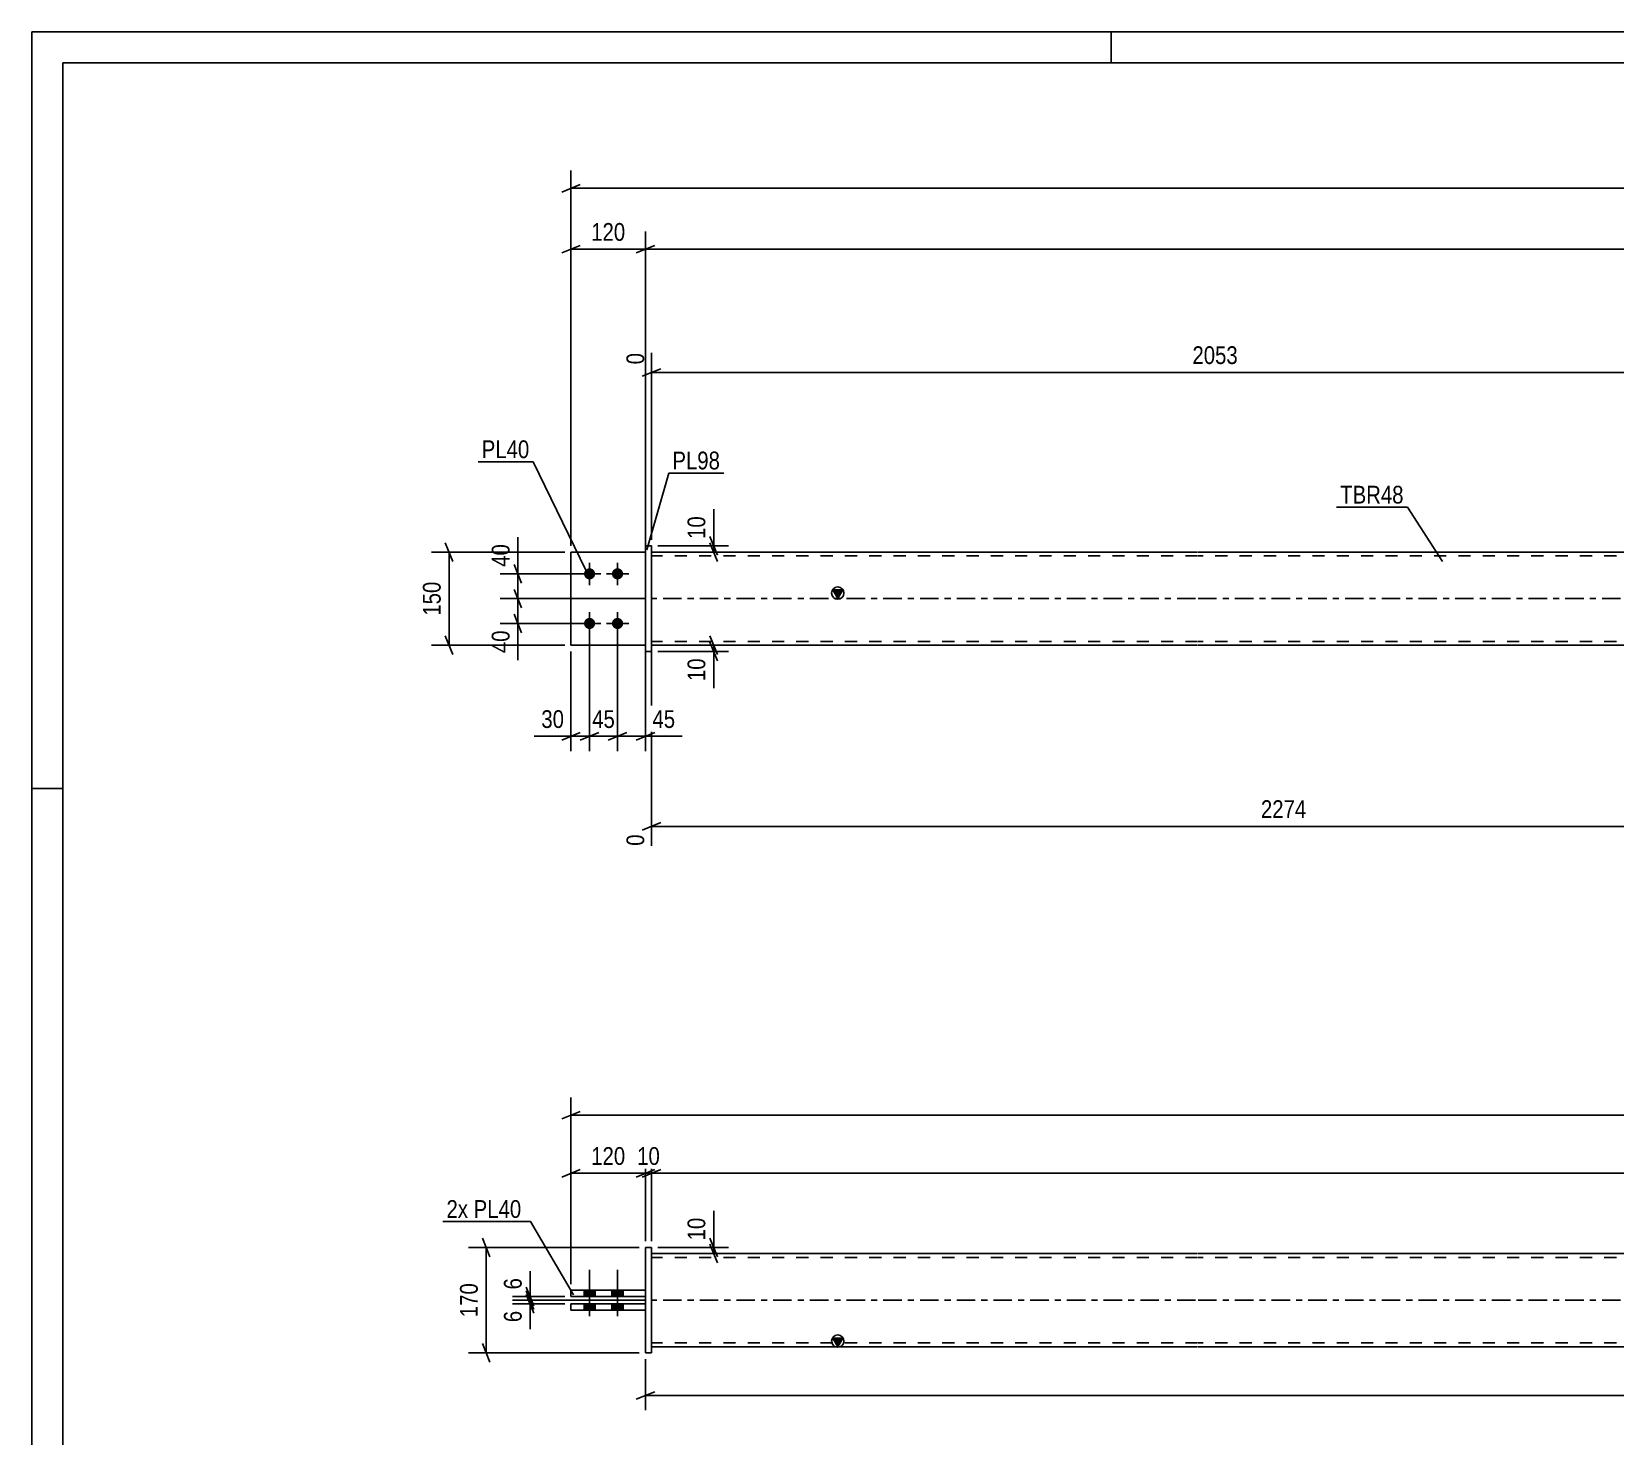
# Model space of a CAD drawing. Header units: millimetres. Extents: x 0 to 594, y 0 to 420.
# Drawn here: x 0 to 255.3, y 193.6 to 420 of the extents above; entities that cross this region are included whole.
import ezdxf

# ---------------------------------------------------------------- set-up
doc = ezdxf.new("R2010")
doc.units = ezdxf.units.MM
doc.linetypes.add('DXK_LINE_DOT2', pattern=[3.9198, 1.9599, -1.9599])
doc.linetypes.add('DXK_LINE_DOT3', pattern=[5.9187, 2.979, -0.9799, 0.9799, -0.9799])
doc.styles.add('Arial Narrow', font='ARIALN.TTF', dxfattribs={"height": 0.2})

# ---------------------------------------------------------------- blocks, each defined once
blk = doc.blocks.new('Unknown-580609059-1163')
at = {"color": 5, "linetype": 'Continuous'}
for p, q in [((594, 420), (0, 420)), ((0, 420), (0, 0)), ((174, 415), (174, 420)), ((589, 415), (5, 415)), ((5, 415), (5, 5)), ((5, 298), (0, 298))]:
    blk.add_line(p, q, dxfattribs=at)
blk = doc.blocks.new('Part-580609059-1443 - 1405')
at = {"color": 2, "linetype": 'Continuous'}
for p, q in [((86.94, 213.94), (86.94, 214.94)), ((86.94, 214.94), (98.94, 214.94)), ((86.94, 213.94), (98.94, 213.94))]:
    blk.add_line(p, q, dxfattribs=at)
at = {"color": 7, "linetype": 'DXK_LINE_DOT2'}
for p, q in [((86.94, 214.94), (98.94, 214.94)), ((98.94, 214.94), (98.94, 213.94)), ((86.94, 213.94), (86.94, 213.94)), ((98.94, 213.94), (86.94, 213.94))]:
    blk.add_line(p, q, dxfattribs=at)
blk = doc.blocks.new('Bolt-580609059-1461 - 1405')
at = {"linetype": 'Continuous'}
for points in [[(89.04, 216.14), (90.84, 216.14), (90.84, 217.14), (89.04, 217.14)], [(89.04, 216.14), (90.84, 216.14), (90.84, 217.14), (89.04, 217.14)], [(93.54, 216.14), (95.34, 216.14), (95.34, 217.14), (93.54, 217.14)], [(93.54, 216.14), (95.34, 216.14), (95.34, 217.14), (93.54, 217.14)], [(89.04, 213.94), (90.84, 213.94), (90.84, 214.94), (89.04, 214.94)], [(89.04, 213.94), (90.84, 213.94), (90.84, 214.94), (89.04, 214.94)], [(93.54, 213.94), (95.34, 213.94), (95.34, 214.94), (93.54, 214.94)], [(93.54, 213.94), (95.34, 213.94), (95.34, 214.94), (93.54, 214.94)]]:
    blk.add_hatch(color=1, dxfattribs=at).paths.add_polyline_path(points)
at = {"color": 1, "linetype": 'Continuous'}
for p, q in [((89.94, 212.94), (89.94, 220.44)), ((89.94, 212.94), (89.94, 220.44)), ((94.44, 212.94), (94.44, 220.44)), ((94.44, 212.94), (94.44, 220.44)), ((89.04, 216.14), (89.04, 217.14)), ((89.04, 216.14), (89.04, 217.14)), ((90.84, 216.14), (90.84, 217.14)), ((90.84, 216.14), (90.84, 217.14)), ((93.54, 216.14), (93.54, 217.14)), ((93.54, 216.14), (93.54, 217.14)), ((95.34, 216.14), (95.34, 217.14)), ((95.34, 216.14), (95.34, 217.14)), ((89.04, 213.94), (89.04, 214.94)), ((89.04, 213.94), (89.04, 214.94)), ((90.84, 213.94), (90.84, 214.94)), ((90.84, 213.94), (90.84, 214.94)), ((93.54, 213.94), (93.54, 214.94)), ((93.54, 213.94), (93.54, 214.94)), ((95.34, 213.94), (95.34, 214.94)), ((95.34, 213.94), (95.34, 214.94))]:
    blk.add_line(p, q, dxfattribs=at)
blk = doc.blocks.new('Part-580609059-1477 - 1405')
at = {"linetype": 'Continuous'}
blk.add_hatch(color=2, dxfattribs=at).paths.add_polyline_path([(129.94, 208.04), (129.14, 209.44), (130.74, 209.44)])
at = {"color": 2, "linetype": 'Continuous'}
for p, q in [((187.94, 223.04), (99.94, 223.04)), ((427.94, 223.04), (188.04, 223.04)), ((129.94, 208.04), (129.14, 209.44)), ((129.14, 209.44), (130.74, 209.44)), ((130.74, 209.44), (129.94, 208.04)), ((187.94, 208.04), (99.94, 208.04)), ((427.94, 208.04), (188.04, 208.04))]:
    blk.add_line(p, q, dxfattribs=at)
at = {"color": 7, "linetype": 'DXK_LINE_DOT2'}
for p, q in [((99.94, 223.04), (99.94, 208.04)), ((187.94, 222.44), (99.94, 222.44)), ((427.94, 222.44), (188.04, 222.44)), ((187.94, 208.64), (99.94, 208.64)), ((427.94, 208.64), (188.04, 208.64))]:
    blk.add_line(p, q, dxfattribs=at)
at = {"color": 7, "linetype": 'DXK_LINE_DOT3'}
for p, q in [((89.94, 215.54), (187.94, 215.54)), ((188.04, 215.54), (427.94, 215.54))]:
    blk.add_line(p, q, dxfattribs=at)
at = {"color": 2, "linetype": 'Continuous'}
blk.add_circle((129.94, 208.94), 1, dxfattribs=at)
blk = doc.blocks.new('Part-580609059-1479 - 1405')
at = {"color": 2, "linetype": 'Continuous'}
for p, q in [((98.94, 224.04), (99.94, 224.04)), ((98.94, 224.04), (98.94, 224.04)), ((98.94, 207.04), (98.94, 224.04)), ((99.94, 224.04), (99.94, 224.04)), ((99.94, 224.04), (99.94, 207.04)), ((99.94, 207.04), (98.94, 207.04)), ((98.94, 207.04), (98.94, 207.04)), ((99.94, 207.04), (99.94, 207.04))]:
    blk.add_line(p, q, dxfattribs=at)
at = {"color": 7, "linetype": 'DXK_LINE_DOT2'}
for p, q in [((99.94, 224.04), (98.94, 224.04)), ((98.94, 207.04), (99.94, 207.04)), ((99.94, 207.04), (99.94, 207.04))]:
    blk.add_line(p, q, dxfattribs=at)
blk = doc.blocks.new('Part-580609059-1484 - 1405')
at = {"color": 2, "linetype": 'Continuous'}
for p, q in [((86.94, 217.14), (86.94, 216.14)), ((86.94, 217.14), (98.94, 217.14)), ((86.94, 216.14), (98.94, 216.14))]:
    blk.add_line(p, q, dxfattribs=at)
at = {"color": 7, "linetype": 'DXK_LINE_DOT2'}
for p, q in [((86.94, 217.14), (98.94, 217.14)), ((98.94, 217.14), (98.94, 216.14)), ((98.94, 216.14), (86.94, 216.14))]:
    blk.add_line(p, q, dxfattribs=at)
blk = doc.blocks.new('Part-580609059-1718 - 1705')
at = {"linetype": 'Continuous'}
blk.add_hatch(color=2, dxfattribs=at).paths.add_polyline_path([(129.94, 328.61), (129.14, 330.01), (130.74, 330.01)])
at = {"color": 2, "linetype": 'Continuous'}
for p, q in [((187.94, 336.11), (99.94, 336.11)), ((427.94, 336.11), (188.04, 336.11)), ((129.94, 328.61), (129.14, 330.01)), ((129.14, 330.01), (130.74, 330.01)), ((130.74, 330.01), (129.94, 328.61)), ((187.94, 321.11), (99.94, 321.11)), ((427.94, 321.11), (188.04, 321.11))]:
    blk.add_line(p, q, dxfattribs=at)
at = {"color": 7, "linetype": 'DXK_LINE_DOT2'}
for p, q in [((99.94, 321.11), (99.94, 336.11)), ((187.94, 335.51), (99.94, 335.51)), ((427.94, 335.51), (188.04, 335.51)), ((187.94, 321.71), (99.94, 321.71)), ((427.94, 321.71), (188.04, 321.71))]:
    blk.add_line(p, q, dxfattribs=at)
at = {"color": 7, "linetype": 'DXK_LINE_DOT3'}
for p, q in [((89.94, 328.61), (187.94, 328.61)), ((188.04, 328.61), (427.94, 328.61))]:
    blk.add_line(p, q, dxfattribs=at)
at = {"color": 2, "linetype": 'Continuous'}
blk.add_circle((129.94, 329.51), 1, dxfattribs=at)
blk = doc.blocks.new('Bolt-580609059-1712 - 1705')
at = {"linetype": 'Continuous'}
for points in [[(89.94, 331.71), (89.75, 331.73), (89.57, 331.79), (89.41, 331.88), (89.27, 332.01), (89.16, 332.16), (89.08, 332.33), (89.05, 332.52), (89.05, 332.7), (89.08, 332.89), (89.16, 333.06), (89.27, 333.21), (89.41, 333.34), (89.57, 333.43), (89.75, 333.49), (89.94, 333.51), (90.13, 333.49), (90.31, 333.43), (90.47, 333.34), (90.61, 333.21), (90.72, 333.06), (90.8, 332.89), (90.84, 332.7), (90.84, 332.52), (90.8, 332.33), (90.72, 332.16), (90.61, 332.01), (90.47, 331.88), (90.31, 331.79), (90.13, 331.73)], [(94.44, 331.71), (94.25, 331.73), (94.07, 331.79), (93.91, 331.88), (93.77, 332.01), (93.66, 332.16), (93.58, 332.33), (93.55, 332.52), (93.55, 332.7), (93.58, 332.89), (93.66, 333.06), (93.77, 333.21), (93.91, 333.34), (94.07, 333.43), (94.25, 333.49), (94.44, 333.51), (94.63, 333.49), (94.81, 333.43), (94.97, 333.34), (95.11, 333.21), (95.22, 333.06), (95.3, 332.89), (95.34, 332.7), (95.34, 332.52), (95.3, 332.33), (95.22, 332.16), (95.11, 332.01), (94.97, 331.88), (94.81, 331.79), (94.63, 331.73)], [(89.94, 323.71), (89.75, 323.73), (89.57, 323.79), (89.41, 323.88), (89.27, 324.01), (89.16, 324.16), (89.08, 324.33), (89.05, 324.52), (89.05, 324.7), (89.08, 324.89), (89.16, 325.06), (89.27, 325.21), (89.41, 325.34), (89.57, 325.43), (89.75, 325.49), (89.94, 325.51), (90.13, 325.49), (90.31, 325.43), (90.47, 325.34), (90.61, 325.21), (90.72, 325.06), (90.8, 324.89), (90.84, 324.7), (90.84, 324.52), (90.8, 324.33), (90.72, 324.16), (90.61, 324.01), (90.47, 323.88), (90.31, 323.79), (90.13, 323.73)], [(94.44, 323.71), (94.25, 323.73), (94.07, 323.79), (93.91, 323.88), (93.77, 324.01), (93.66, 324.16), (93.58, 324.33), (93.55, 324.52), (93.55, 324.7), (93.58, 324.89), (93.66, 325.06), (93.77, 325.21), (93.91, 325.34), (94.07, 325.43), (94.25, 325.49), (94.44, 325.51), (94.63, 325.49), (94.81, 325.43), (94.97, 325.34), (95.11, 325.21), (95.22, 325.06), (95.3, 324.89), (95.34, 324.7), (95.34, 324.52), (95.3, 324.33), (95.22, 324.16), (95.11, 324.01), (94.97, 323.88), (94.81, 323.79), (94.63, 323.73)]]:
    blk.add_hatch(color=1, dxfattribs=at).paths.add_polyline_path(points)
at = {"color": 1, "linetype": 'Continuous'}
for p, q in [((91.74, 332.61), (88.14, 332.61)), ((89.94, 330.81), (89.94, 334.41)), ((96.24, 332.61), (92.64, 332.61)), ((94.44, 330.81), (94.44, 334.41)), ((91.74, 324.61), (88.14, 324.61)), ((89.94, 322.81), (89.94, 326.41)), ((96.24, 324.61), (92.64, 324.61)), ((94.44, 322.81), (94.44, 326.41))]:
    blk.add_line(p, q, dxfattribs=at)
blk = doc.blocks.new('Part-580609059-1748 - 1705')
at = {"color": 2, "linetype": 'Continuous'}
for p, q in [((99.94, 337.11), (98.94, 337.11)), ((98.94, 337.11), (98.94, 320.11)), ((99.94, 337.11), (99.94, 337.11)), ((99.94, 337.11), (99.94, 320.11)), ((98.94, 320.11), (99.94, 320.11))]:
    blk.add_line(p, q, dxfattribs=at)
at = {"color": 7, "linetype": 'DXK_LINE_DOT2'}
for p, q in [((98.94, 337.11), (99.94, 337.11)), ((99.94, 320.11), (98.94, 320.11))]:
    blk.add_line(p, q, dxfattribs=at)
blk = doc.blocks.new('Part-580609059-1753 - 1705')
at = {"color": 2, "linetype": 'Continuous'}
for p, q in [((86.94, 321.11), (86.94, 336.11)), ((86.94, 336.11), (98.94, 336.11)), ((86.94, 321.11), (86.94, 321.11)), ((86.94, 321.11), (98.94, 321.11))]:
    blk.add_line(p, q, dxfattribs=at)
at = {"color": 7, "linetype": 'DXK_LINE_DOT2'}
for p, q in [((98.94, 336.11), (86.94, 336.11)), ((98.94, 336.11), (98.94, 321.11)), ((86.94, 321.11), (86.94, 321.11)), ((86.94, 321.11), (98.94, 321.11)), ((98.94, 321.11), (98.94, 321.11))]:
    blk.add_line(p, q, dxfattribs=at)
blk = doc.blocks.new('Part-580609059-1754 - 1705')
at = {"color": 7, "linetype": 'DXK_LINE_DOT2'}
for p, q in [((86.94, 321.11), (86.94, 336.11)), ((86.94, 336.11), (98.94, 336.11)), ((98.94, 336.11), (86.94, 336.11)), ((98.94, 336.11), (98.94, 321.11)), ((86.94, 321.11), (86.94, 321.11)), ((86.94, 321.11), (98.94, 321.11)), ((86.94, 321.11), (98.94, 321.11)), ((98.94, 321.11), (98.94, 321.11))]:
    blk.add_line(p, q, dxfattribs=at)
blk = doc.blocks.new('StraightDimension-580609059-1584 - 1405')
at = {"color": 7, "linetype": 'Continuous'}
for p, q in [((79.74, 217.64), (80.94, 214.64)), ((80.94, 214.04), (79.74, 217.04)), ((85.94, 216.14), (77.49, 216.14)), ((98.94, 215.54), (77.49, 215.54)), ((80.34, 215.54), (80.34, 216.14))]:
    blk.add_line(p, q, dxfattribs=at)
at = {"color": 0}
blk.add_wipeout([(79.59, 219.7), (75.39, 219.7), (75.39, 216.67), (79.59, 216.67)], dxfattribs=at)
at = {"color": 7, "linetype": 'Continuous'}
blk.add_line((80.34, 216.14), (80.34, 220.22), dxfattribs=at)
blk.add_line((80.34, 216.14), (80.34, 220.22), dxfattribs=at)
at = {"color": 3, "style": 'Arial Narrow'}
blk.add_text('6', height=2.86, rotation=90.0002, dxfattribs=at).set_placement((78.99, 217.27))
blk = doc.blocks.new('StraightDimension-580609059-1562 - 1405')
at = {"color": 7, "linetype": 'Continuous'}
for p, q in [((86.94, 218.14), (86.94, 238.84)), ((98.94, 225.04), (98.94, 238.84)), ((85.44, 235.39), (88.44, 236.59)), ((86.94, 235.99), (98.94, 235.99)), ((100.44, 236.59), (97.44, 235.39))]:
    blk.add_line(p, q, dxfattribs=at)
at = {"color": 0}
blk.add_wipeout([(96.28, 236.74), (96.28, 240.94), (89.6, 240.94), (89.6, 236.74)], dxfattribs=at)
at = {"color": 3, "style": 'Arial Narrow'}
blk.add_text('120', height=2.863, dxfattribs=at).set_placement((90.2, 237.34))
blk = doc.blocks.new('StraightDimension-580609059-1494 - 1405')
at = {"color": 7, "linetype": 'Continuous'}
for p, q in [((86.94, 218.14), (86.94, 248.21)), ((88.44, 245.96), (85.44, 244.76)), ((86.94, 245.36), (529.04, 245.36))]:
    blk.add_line(p, q, dxfattribs=at)
blk = doc.blocks.new('StraightDimension-580609059-1511 - 1405')
at = {"color": 7, "linetype": 'Continuous'}
for p, q in [((109.34, 225.54), (110.54, 222.54)), ((100.94, 224.04), (112.34, 224.04)), ((100.94, 223.04), (112.34, 223.04)), ((110.54, 221.54), (109.34, 224.54)), ((109.94, 223.04), (109.94, 224.04))]:
    blk.add_line(p, q, dxfattribs=at)
at = {"color": 0}
blk.add_wipeout([(109.19, 229.42), (104.99, 229.42), (104.99, 224.57), (109.19, 224.57)], dxfattribs=at)
at = {"color": 7, "linetype": 'Continuous'}
blk.add_line((109.94, 224.04), (109.94, 229.95), dxfattribs=at)
blk.add_line((109.94, 224.04), (109.94, 229.95), dxfattribs=at)
at = {"color": 3, "style": 'Arial Narrow'}
blk.add_text('10', height=2.863, rotation=90.0002, dxfattribs=at).set_placement((108.59, 225.17))
blk = doc.blocks.new('StraightDimension-580609059-1544 - 1405')
at = {"color": 7, "linetype": 'Continuous'}
for p, q in [((99.94, 225.04), (99.94, 238.84)), ((101.44, 236.59), (98.44, 235.39)), ((99.94, 235.99), (516.04, 235.99))]:
    blk.add_line(p, q, dxfattribs=at)
blk = doc.blocks.new('StraightDimension-580609059-1553 - 1405')
at = {"color": 7, "linetype": 'Continuous'}
for p, q in [((98.94, 225.04), (98.94, 238.84)), ((99.94, 225.04), (99.94, 238.84)), ((97.44, 235.39), (100.44, 236.59)), ((101.44, 236.59), (98.44, 235.39)), ((98.94, 235.99), (99.94, 235.99))]:
    blk.add_line(p, q, dxfattribs=at)
at = {"color": 0}
blk.add_wipeout([(101.87, 236.74), (101.87, 240.94), (97.01, 240.94), (97.01, 236.74)], dxfattribs=at)
at = {"color": 3, "style": 'Arial Narrow'}
blk.add_text('10', height=2.863, dxfattribs=at).set_placement((97.61, 237.34))
blk = doc.blocks.new('StraightDimension-580609059-1597 - 1405')
at = {"color": 7, "linetype": 'Continuous'}
for p, q in [((79.74, 217.04), (80.94, 214.04)), ((98.94, 215.54), (77.49, 215.54)), ((85.94, 214.94), (77.49, 214.94)), ((80.94, 213.44), (79.74, 216.44)), ((80.34, 214.94), (80.34, 215.54))]:
    blk.add_line(p, q, dxfattribs=at)
at = {"color": 0}
blk.add_wipeout([(79.59, 214.42), (75.39, 214.42), (75.39, 211.39), (79.59, 211.39)], dxfattribs=at)
at = {"color": 7, "linetype": 'Continuous'}
blk.add_line((80.34, 214.94), (80.34, 210.86), dxfattribs=at)
blk.add_line((80.34, 214.94), (80.34, 210.86), dxfattribs=at)
at = {"color": 3, "style": 'Arial Narrow'}
blk.add_text('6', height=2.86, rotation=90.0002, dxfattribs=at).set_placement((78.99, 211.99))
blk = doc.blocks.new('StraightDimension-580609059-1647 - 1405')
at = {"color": 7, "linetype": 'Continuous'}
for p, q in [((73.86, 222.54), (72.66, 225.54)), ((97.94, 224.04), (70.41, 224.04)), ((73.26, 207.04), (73.26, 224.04)), ((97.94, 207.04), (70.41, 207.04)), ((72.66, 208.54), (73.86, 205.54))]:
    blk.add_line(p, q, dxfattribs=at)
at = {"color": 0}
blk.add_wipeout([(72.51, 218.88), (68.31, 218.88), (68.31, 212.2), (72.51, 212.2)], dxfattribs=at)
at = {"color": 3, "style": 'Arial Narrow'}
blk.add_text('170', height=2.863, rotation=90.0002, dxfattribs=at).set_placement((71.91, 212.8))
blk = doc.blocks.new('StraightDimension-580609059-1658 - 1405')
at = {"color": 7, "linetype": 'Continuous'}
for p, q in [((98.94, 206.04), (98.94, 197.79)), ((100.44, 200.79), (97.44, 199.59)), ((98.94, 200.19), (517.04, 200.19))]:
    blk.add_line(p, q, dxfattribs=at)
blk = doc.blocks.new('StraightDimension-580609059-2028 - 1705')
at = {"color": 7, "linetype": 'Continuous'}
for p, q in [((281.62, 346.62), (281.62, 373.7)), ((99.94, 338.11), (99.94, 368.21)), ((101.44, 365.68), (98.44, 364.48)), ((99.94, 365.08), (281.62, 365.08)), ((280.12, 364.48), (283.12, 365.68))]:
    blk.add_line(p, q, dxfattribs=at)
at = {"color": 0, "linetype": 'Continuous'}
for points in [[(281.02, 374.3), (276.82, 374.3), (276.82, 365.78), (281.02, 365.78)], [(99.34, 368.81), (95.14, 368.81), (95.14, 365.78), (99.34, 365.78)]]:
    blk.add_wipeout(points, dxfattribs=at)
at = {"color": 0}
blk.add_wipeout([(195.04, 365.83), (195.04, 370.03), (186.52, 370.03), (186.52, 365.83)], dxfattribs=at)
at = {"color": 3, "linetype": 'Continuous', "style": 'Arial Narrow'}
for s, height, p in [('2053', 2.863, (280.42, 366.38)), ('0', 2.86, (98.74, 366.38))]:
    blk.add_text(s, height=height, rotation=90.0002, dxfattribs=at).set_placement(p)
at = {"color": 3, "style": 'Arial Narrow'}
blk.add_text('2053', height=2.863, dxfattribs=at).set_placement((187.12, 366.43))
blk = doc.blocks.new('StraightDimension-580609059-2083 - 1705')
at = {"color": 7, "linetype": 'Continuous'}
for p, q in [((86.94, 337.11), (86.94, 397.6)), ((88.44, 395.35), (85.44, 394.15)), ((86.94, 394.75), (529.04, 394.75))]:
    blk.add_line(p, q, dxfattribs=at)
blk = doc.blocks.new('StraightDimension-580609059-2000 - 1705')
at = {"color": 7, "linetype": 'Continuous'}
for p, q in [((99.94, 320.11), (99.94, 288.78)), ((303.7, 320.11), (303.7, 283.3)), ((101.44, 292.51), (98.44, 291.31)), ((99.94, 291.91), (303.7, 291.91)), ((302.2, 291.31), (305.2, 292.51))]:
    blk.add_line(p, q, dxfattribs=at)
at = {"color": 0}
blk.add_wipeout([(206.07, 292.66), (206.07, 296.86), (197.56, 296.86), (197.56, 292.66)], dxfattribs=at)
at = {"color": 0, "linetype": 'Continuous'}
for points in [[(99.34, 291.21), (95.14, 291.21), (95.14, 288.18), (99.34, 288.18)], [(303.1, 291.21), (298.9, 291.21), (298.9, 282.7), (303.1, 282.7)]]:
    blk.add_wipeout(points, dxfattribs=at)
at = {"color": 3, "style": 'Arial Narrow'}
blk.add_text('2274', height=2.863, dxfattribs=at).set_placement((198.16, 293.26))
at = {"color": 3, "linetype": 'Continuous', "style": 'Arial Narrow'}
for s, height, p in [('0', 2.86, (98.74, 288.78)), ('2274', 2.863, (302.5, 283.3))]:
    blk.add_text(s, height=height, rotation=90.0002, dxfattribs=at).set_placement(p)
blk = doc.blocks.new('StraightDimension-580609059-1895 - 1705')
at = {"color": 7, "linetype": 'Continuous'}
for p, q in [((89.94, 323.61), (89.94, 304.02)), ((94.44, 323.61), (94.44, 304.02)), ((88.44, 305.82), (91.44, 307.02)), ((89.94, 306.42), (94.44, 306.42)), ((95.94, 307.02), (92.94, 305.82))]:
    blk.add_line(p, q, dxfattribs=at)
at = {"color": 0}
blk.add_wipeout([(94.62, 307.17), (94.62, 311.37), (89.76, 311.37), (89.76, 307.17)], dxfattribs=at)
at = {"color": 3, "style": 'Arial Narrow'}
blk.add_text('45', height=2.863, dxfattribs=at).set_placement((90.36, 307.77))
blk = doc.blocks.new('StraightDimension-580609059-1791 - 1705')
at = {"color": 7, "linetype": 'Continuous'}
for p, q in [((88.94, 332.61), (75.53, 332.61)), ((77.78, 334.11), (78.98, 331.11)), ((78.38, 328.61), (78.38, 332.61)), ((78.98, 327.11), (77.78, 330.11)), ((98.94, 328.61), (75.53, 328.61))]:
    blk.add_line(p, q, dxfattribs=at)
at = {"color": 0}
blk.add_wipeout([(77.63, 337.99), (73.43, 337.99), (73.43, 333.14), (77.63, 333.14)], dxfattribs=at)
at = {"color": 7, "linetype": 'Continuous'}
blk.add_line((78.38, 332.61), (78.38, 338.52), dxfattribs=at)
blk.add_line((78.38, 332.61), (78.38, 338.52), dxfattribs=at)
at = {"color": 3, "style": 'Arial Narrow'}
blk.add_text('40', height=2.863, rotation=90.0002, dxfattribs=at).set_placement((77.03, 333.74))
blk = doc.blocks.new('StraightDimension-580609059-1804 - 1705')
at = {"color": 7, "linetype": 'Continuous'}
for p, q in [((77.78, 330.11), (78.98, 327.11)), ((98.94, 328.61), (75.53, 328.61)), ((78.38, 324.61), (78.38, 328.61)), ((88.94, 324.61), (75.53, 324.61)), ((78.98, 323.11), (77.78, 326.11))]:
    blk.add_line(p, q, dxfattribs=at)
at = {"color": 0}
blk.add_wipeout([(77.63, 324.09), (73.43, 324.09), (73.43, 319.23), (77.63, 319.23)], dxfattribs=at)
at = {"color": 7, "linetype": 'Continuous'}
blk.add_line((78.38, 324.61), (78.38, 318.7), dxfattribs=at)
blk.add_line((78.38, 324.61), (78.38, 318.7), dxfattribs=at)
at = {"color": 3, "style": 'Arial Narrow'}
blk.add_text('40', height=2.863, rotation=90.0002, dxfattribs=at).set_placement((77.03, 319.83))
blk = doc.blocks.new('StraightDimension-580609059-1876 - 1705')
at = {"color": 7, "linetype": 'Continuous'}
for p, q in [((94.44, 323.61), (94.44, 304.02)), ((98.94, 320.11), (98.94, 304.02)), ((92.94, 305.82), (95.94, 307.02)), ((94.44, 306.42), (98.94, 306.42)), ((100.44, 307.02), (97.44, 305.82))]:
    blk.add_line(p, q, dxfattribs=at)
at = {"color": 0}
blk.add_wipeout([(104.32, 307.17), (104.32, 311.37), (99.47, 311.37), (99.47, 307.17)], dxfattribs=at)
at = {"color": 7, "linetype": 'Continuous'}
blk.add_line((98.94, 306.42), (104.85, 306.42), dxfattribs=at)
blk.add_line((98.94, 306.42), (104.85, 306.42), dxfattribs=at)
at = {"color": 3, "style": 'Arial Narrow'}
blk.add_text('45', height=2.863, dxfattribs=at).set_placement((100.07, 307.77))
blk = doc.blocks.new('StraightDimension-580609059-1908 - 1705')
at = {"color": 7, "linetype": 'Continuous'}
for p, q in [((89.94, 323.61), (89.94, 304.02)), ((86.94, 320.11), (86.94, 304.02)), ((85.44, 305.82), (88.44, 307.02)), ((86.94, 306.42), (89.94, 306.42)), ((91.44, 307.02), (88.44, 305.82))]:
    blk.add_line(p, q, dxfattribs=at)
at = {"color": 0}
blk.add_wipeout([(86.42, 307.17), (86.42, 311.37), (81.56, 311.37), (81.56, 307.17)], dxfattribs=at)
at = {"color": 7, "linetype": 'Continuous'}
blk.add_line((86.94, 306.42), (81.03, 306.42), dxfattribs=at)
blk.add_line((86.94, 306.42), (81.03, 306.42), dxfattribs=at)
at = {"color": 3, "style": 'Arial Narrow'}
blk.add_text('30', height=2.863, dxfattribs=at).set_placement((82.16, 307.77))
blk = doc.blocks.new('StraightDimension-580609059-2125 - 1705')
at = {"color": 7, "linetype": 'Continuous'}
for p, q in [((100.44, 385.54), (97.44, 384.34)), ((98.94, 337.11), (98.94, 387.79)), ((98.94, 384.94), (517.04, 384.94))]:
    blk.add_line(p, q, dxfattribs=at)
blk = doc.blocks.new('StraightDimension-580609059-2150 - 1705')
at = {"color": 7, "linetype": 'Continuous'}
for p, q in [((85.44, 384.34), (88.44, 385.54)), ((86.94, 337.11), (86.94, 387.79)), ((100.44, 385.54), (97.44, 384.34)), ((98.94, 337.11), (98.94, 387.79)), ((86.94, 384.94), (98.94, 384.94))]:
    blk.add_line(p, q, dxfattribs=at)
at = {"color": 0}
blk.add_wipeout([(96.28, 385.69), (96.28, 389.89), (89.6, 389.89), (89.6, 385.69)], dxfattribs=at)
at = {"color": 3, "style": 'Arial Narrow'}
blk.add_text('120', height=2.863, dxfattribs=at).set_placement((90.2, 386.29))
blk = doc.blocks.new('StraightDimension-580609059-2173 - 1705')
at = {"color": 7, "linetype": 'Continuous'}
for p, q in [((109.34, 322.61), (110.54, 319.61)), ((100.94, 321.11), (112.34, 321.11)), ((100.94, 320.11), (112.34, 320.11)), ((110.54, 318.61), (109.34, 321.61)), ((109.94, 320.11), (109.94, 321.11))]:
    blk.add_line(p, q, dxfattribs=at)
at = {"color": 0}
blk.add_wipeout([(109.19, 319.59), (104.99, 319.59), (104.99, 314.73), (109.19, 314.73)], dxfattribs=at)
at = {"color": 7, "linetype": 'Continuous'}
blk.add_line((109.94, 320.11), (109.94, 314.2), dxfattribs=at)
blk.add_line((109.94, 320.11), (109.94, 314.2), dxfattribs=at)
at = {"color": 3, "style": 'Arial Narrow'}
blk.add_text('10', height=2.863, rotation=90.0002, dxfattribs=at).set_placement((108.59, 315.33))
blk = doc.blocks.new('StraightDimension-580609059-2182 - 1705')
at = {"color": 7, "linetype": 'Continuous'}
for p, q in [((100.94, 337.11), (112.34, 337.11)), ((109.34, 338.61), (110.54, 335.61)), ((110.54, 334.61), (109.34, 337.61)), ((109.94, 336.11), (109.94, 337.11)), ((100.94, 336.11), (112.34, 336.11))]:
    blk.add_line(p, q, dxfattribs=at)
at = {"color": 0}
blk.add_wipeout([(109.19, 342.49), (104.99, 342.49), (104.99, 337.64), (109.19, 337.64)], dxfattribs=at)
at = {"color": 7, "linetype": 'Continuous'}
blk.add_line((109.94, 337.11), (109.94, 343.02), dxfattribs=at)
blk.add_line((109.94, 337.11), (109.94, 343.02), dxfattribs=at)
at = {"color": 3, "style": 'Arial Narrow'}
blk.add_text('10', height=2.863, rotation=90.0002, dxfattribs=at).set_placement((108.59, 338.24))
blk = doc.blocks.new('StraightDimension-580609059-2200 - 1705')
at = {"color": 7, "linetype": 'Continuous'}
for p, q in [((67.88, 334.61), (66.68, 337.61)), ((85.94, 336.11), (64.43, 336.11)), ((67.28, 321.11), (67.28, 336.11)), ((66.68, 322.61), (67.88, 319.61)), ((85.94, 321.11), (64.43, 321.11))]:
    blk.add_line(p, q, dxfattribs=at)
at = {"color": 0}
blk.add_wipeout([(66.53, 331.95), (62.33, 331.95), (62.33, 325.27), (66.53, 325.27)], dxfattribs=at)
at = {"color": 3, "style": 'Arial Narrow'}
blk.add_text('150', height=2.863, rotation=90.0002, dxfattribs=at).set_placement((65.93, 325.87))
blk = doc.blocks.new('MarkSet-580609059-1690 - 1405')
at = {"color": 30, "linetype": 'Continuous'}
blk.add_line((87.35, 216.41), (80.42, 228.2), dxfattribs=at)
at = {"color": 0}
blk.add_wipeout([(70.35, 228.8), (70.35, 231.8), (66.87, 231.8), (66.87, 228.8)], dxfattribs=at)
blk.add_wipeout([(70.35, 228.8), (70.35, 231.8), (66.87, 231.8), (66.87, 228.8)], dxfattribs=at)
blk.add_wipeout([(78.92, 228.8), (78.92, 231.8), (71.25, 231.8), (71.25, 228.8)], dxfattribs=at)
blk.add_wipeout([(78.92, 228.8), (78.92, 231.8), (71.25, 231.8), (71.25, 228.8)], dxfattribs=at)
at = {"color": 30, "linetype": 'Continuous'}
blk.add_line((66.27, 228.2), (80.42, 228.2), dxfattribs=at)
at = {"color": 3, "style": 'Arial Narrow'}
for s, p in [('2x', (66.87, 228.8)), ('PL40', (71.25, 228.8))]:
    blk.add_text(s, height=2.863, dxfattribs=at).set_placement(p)
blk = doc.blocks.new('Mark-580609059-1714 - 1705')
at = {"color": 0}
blk.add_wipeout([(221.17, 343.94), (221.17, 346.94), (210.94, 346.94), (210.94, 343.94)], dxfattribs=at)
blk.add_wipeout([(221.17, 343.94), (221.17, 346.94), (210.94, 346.94), (210.94, 343.94)], dxfattribs=at)
at = {"color": 30, "linetype": 'Continuous'}
for p in [(210.34, 343.34), (227.41, 334.59)]:
    blk.add_line(p, (221.77, 343.34), dxfattribs=at)
at = {"color": 3, "style": 'Arial Narrow'}
blk.add_text('TBR48', height=2.863, dxfattribs=at).set_placement((210.94, 343.94))
blk = doc.blocks.new('Mark-580609059-1744 - 1705')
at = {"color": 0}
blk.add_wipeout([(110.97, 349.45), (110.97, 352.45), (103.29, 352.45), (103.29, 349.45)], dxfattribs=at)
blk.add_wipeout([(110.97, 349.45), (110.97, 352.45), (103.29, 352.45), (103.29, 349.45)], dxfattribs=at)
at = {"color": 30, "linetype": 'Continuous'}
for p, q in [((99.14, 336.46), (102.69, 348.85)), ((102.69, 348.85), (111.57, 348.85))]:
    blk.add_line(p, q, dxfattribs=at)
at = {"color": 3, "style": 'Arial Narrow'}
blk.add_text('PL98', height=2.863, dxfattribs=at).set_placement((103.29, 349.45))
blk = doc.blocks.new('Mark-580609059-1749 - 1705')
at = {"color": 0}
blk.add_wipeout([(80.23, 351.26), (80.23, 354.26), (72.55, 354.26), (72.55, 351.26)], dxfattribs=at)
blk.add_wipeout([(80.23, 351.26), (80.23, 354.26), (72.55, 354.26), (72.55, 351.26)], dxfattribs=at)
at = {"color": 30, "linetype": 'Continuous'}
for p in [(71.95, 350.66), (89.37, 333.08)]:
    blk.add_line(p, (80.83, 350.66), dxfattribs=at)
at = {"color": 3, "style": 'Arial Narrow'}
blk.add_text('PL40', height=2.863, dxfattribs=at).set_placement((72.55, 351.26))

msp = doc.modelspace()

# ---------------------------------------------------------------- block references
for name in ['Unknown-580609059-1163', 'Part-580609059-1748 - 1705', 'Part-580609059-1753 - 1705', 'Part-580609059-1754 - 1705', 'Part-580609059-1718 - 1705', 'Bolt-580609059-1712 - 1705', 'Part-580609059-1477 - 1405', 'Part-580609059-1479 - 1405', 'Bolt-580609059-1461 - 1405', 'Part-580609059-1484 - 1405', 'Part-580609059-1443 - 1405']:
    msp.add_blockref(name, (0, 0))

# ---------------------------------------------------------------- next in the draw order: block references
for name in ['StraightDimension-580609059-2028 - 1705', 'StraightDimension-580609059-2000 - 1705', 'StraightDimension-580609059-1584 - 1405']:
    msp.add_blockref(name, (0, 0))

# ---------------------------------------------------------------- next in the draw order: block references
for name in ['StraightDimension-580609059-2083 - 1705', 'StraightDimension-580609059-1895 - 1705', 'StraightDimension-580609059-1562 - 1405']:
    msp.add_blockref(name, (0, 0))

# ---------------------------------------------------------------- next in the draw order: block references
for name in ['StraightDimension-580609059-1791 - 1705', 'StraightDimension-580609059-1494 - 1405']:
    msp.add_blockref(name, (0, 0))

# ---------------------------------------------------------------- next in the draw order: block references
for name in ['StraightDimension-580609059-2125 - 1705', 'StraightDimension-580609059-1804 - 1705', 'StraightDimension-580609059-1511 - 1405', 'StraightDimension-580609059-1597 - 1405']:
    msp.add_blockref(name, (0, 0))

# ---------------------------------------------------------------- next in the draw order: block references
for name in ['StraightDimension-580609059-2150 - 1705', 'Mark-580609059-1714 - 1705', 'StraightDimension-580609059-1908 - 1705', 'StraightDimension-580609059-1876 - 1705', 'StraightDimension-580609059-1544 - 1405']:
    msp.add_blockref(name, (0, 0))

# ---------------------------------------------------------------- next in the draw order: block references
for name in ['StraightDimension-580609059-2182 - 1705', 'StraightDimension-580609059-2200 - 1705', 'StraightDimension-580609059-2173 - 1705', 'StraightDimension-580609059-1553 - 1405']:
    msp.add_blockref(name, (0, 0))

# ---------------------------------------------------------------- next in the draw order: block references
for name in ['Mark-580609059-1749 - 1705', 'Mark-580609059-1744 - 1705', 'StraightDimension-580609059-1647 - 1405']:
    msp.add_blockref(name, (0, 0))

# ---------------------------------------------------------------- next in the draw order: block references
for name in ['MarkSet-580609059-1690 - 1405', 'StraightDimension-580609059-1658 - 1405']:
    msp.add_blockref(name, (0, 0))

doc.saveas('drawing.dxf')
